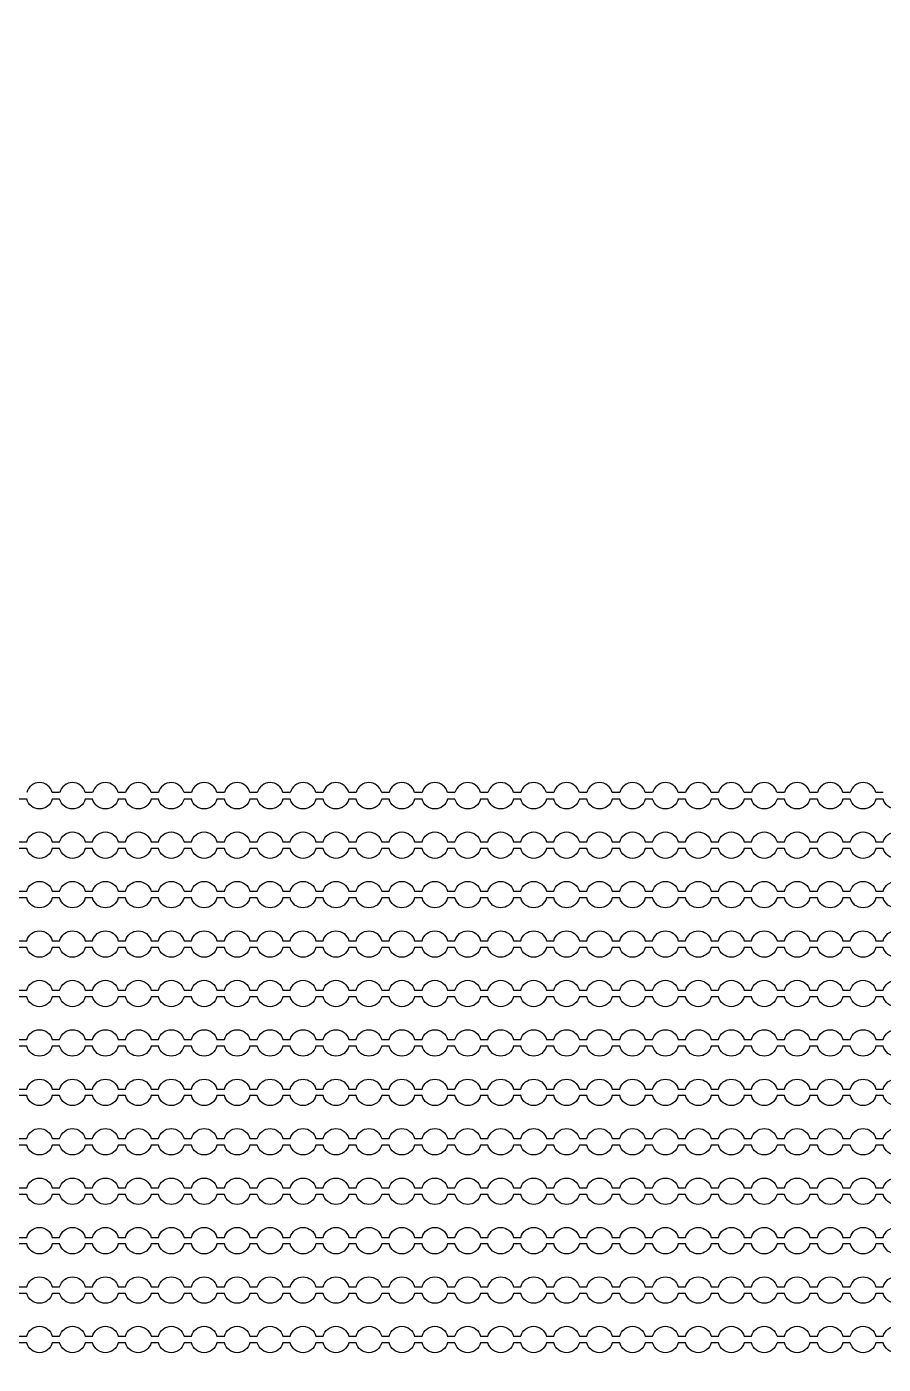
# Model space of a CAD drawing. Extents: x 4056 to 105656, y 4120 to 105720.
# Drawn here: x 62908 to 64208, y 58971 to 61001 of the extents above; entities that cross this region are included whole.
import ezdxf

# ---------------------------------------------------------------- set-up
doc = ezdxf.new("R2010")
doc.units = 13
doc.header["$MEASUREMENT"] = 0
doc.layers.add('Main Layer', color=7, linetype='Continuous', lineweight=0)

msp = doc.modelspace()

# ---------------------------------------------------------------- linework, layer by layer
for p, q in [((62957.7, 59838.9), (62946.5, 59838.9)), ((63007.7, 59838.9), (62996.5, 59838.9)), ((63057.7, 59838.9), (63046.5, 59838.9)), ((63107.7, 59838.9), (63096.5, 59838.9)), ((63157.7, 59838.9), (63146.5, 59838.9)), ((63207.7, 59838.9), (63196.5, 59838.9)), ((63257.7, 59838.9), (63246.5, 59838.9)), ((63307.7, 59838.9), (63296.5, 59838.9)), ((63357.7, 59838.9), (63346.5, 59838.9)), ((63407.7, 59838.9), (63396.5, 59838.9)), ((63457.7, 59838.9), (63446.5, 59838.9)), ((63507.7, 59838.9), (63496.5, 59838.9)), ((63557.7, 59838.9), (63546.5, 59838.9)), ((63607.7, 59838.9), (63596.5, 59838.9)), ((63657.7, 59838.9), (63646.5, 59838.9)), ((63707.7, 59838.9), (63696.5, 59838.9)), ((63757.7, 59838.9), (63746.5, 59838.9)), ((63807.7, 59838.9), (63796.5, 59838.9)), ((63857.7, 59838.9), (63846.5, 59838.9)), ((63907.7, 59838.9), (63896.5, 59838.9)), ((63957.7, 59838.9), (63946.5, 59838.9)), ((64007.7, 59838.9), (63996.5, 59838.9)), ((64057.7, 59838.9), (64046.5, 59838.9)), ((64107.7, 59838.9), (64096.5, 59838.9)), ((64157.7, 59838.9), (64146.5, 59838.9)), ((64207.7, 59838.9), (64196.5, 59838.9))]:
    msp.add_line(p, q)
for points in [[(64246.5, 59828.9, -0.774597), (64207.7, 59828.9), (64196.5, 59828.9, -0.774597), (64157.7, 59828.9), (64146.5, 59828.9, -0.774597), (64107.7, 59828.9), (64096.5, 59828.9, -0.774597), (64057.7, 59828.9), (64046.5, 59828.9, -0.774597), (64007.7, 59828.9), (63996.5, 59828.9, -0.774597), (63957.7, 59828.9), (63946.5, 59828.9, -0.774597), (63907.7, 59828.9), (63896.5, 59828.9, -0.774597), (63857.7, 59828.9), (63846.5, 59828.9, -0.774597), (63807.7, 59828.9), (63796.5, 59828.9, -0.774597), (63757.7, 59828.9), (63746.5, 59828.9, -0.774597), (63707.7, 59828.9), (63696.5, 59828.9, -0.774597), (63657.7, 59828.9), (63646.5, 59828.9, -0.774597), (63607.7, 59828.9), (63596.5, 59828.9, -0.774597), (63557.7, 59828.9), (63546.5, 59828.9, -0.774597), (63507.7, 59828.9), (63496.5, 59828.9, -0.774597), (63457.7, 59828.9), (63446.5, 59828.9, -0.774597), (63407.7, 59828.9), (63396.5, 59828.9, -0.774597), (63357.7, 59828.9), (63346.5, 59828.9, -0.774597), (63307.7, 59828.9), (63296.5, 59828.9, -0.774597), (63257.7, 59828.9), (63246.5, 59828.9, -0.774597), (63207.7, 59828.9), (63196.5, 59828.9, -0.774597), (63157.7, 59828.9), (63146.5, 59828.9, -0.774597), (63107.7, 59828.9), (63096.5, 59828.9, -0.774597), (63057.7, 59828.9), (63046.5, 59828.9, -0.774597), (63007.7, 59828.9), (62996.5, 59828.9, -0.774597), (62957.7, 59828.9), (62946.5, 59828.9, -0.774597), (62907.7, 59828.9), (62896.5, 59828.9, -0.774597)], [(62896.5, 59763.9), (62907.7, 59763.9, -0.774597), (62946.5, 59763.9), (62957.7, 59763.9, -0.774597), (62996.5, 59763.9), (63007.7, 59763.9, -0.774597), (63046.5, 59763.9), (63057.7, 59763.9, -0.774597), (63096.5, 59763.9), (63107.7, 59763.9, -0.774597), (63146.5, 59763.9), (63157.7, 59763.9, -0.774597), (63196.5, 59763.9), (63207.7, 59763.9, -0.774597), (63246.5, 59763.9), (63257.7, 59763.9, -0.774597), (63296.5, 59763.9), (63307.7, 59763.9, -0.774597), (63346.5, 59763.9), (63357.7, 59763.9, -0.774597), (63396.5, 59763.9), (63407.7, 59763.9, -0.774597), (63446.5, 59763.9), (63457.7, 59763.9, -0.774597), (63496.5, 59763.9), (63507.7, 59763.9, -0.774597), (63546.5, 59763.9), (63557.7, 59763.9, -0.774597), (63596.5, 59763.9), (63607.7, 59763.9, -0.774597), (63646.5, 59763.9), (63657.7, 59763.9, -0.774597), (63696.5, 59763.9), (63707.7, 59763.9, -0.774597), (63746.5, 59763.9), (63757.7, 59763.9, -0.774597), (63796.5, 59763.9), (63807.7, 59763.9, -0.774597), (63846.5, 59763.9), (63857.7, 59763.9, -0.774597), (63896.5, 59763.9), (63907.7, 59763.9, -0.774597), (63946.5, 59763.9), (63957.7, 59763.9, -0.774597), (63996.5, 59763.9), (64007.7, 59763.9, -0.774597), (64046.5, 59763.9), (64057.7, 59763.9, -0.774597), (64096.5, 59763.9), (64107.7, 59763.9, -0.774597), (64146.5, 59763.9), (64157.7, 59763.9, -0.774597), (64196.5, 59763.9), (64207.7, 59763.9, -0.774597), (64246.5, 59763.9)], [(64246.5, 59753.9, -0.774597), (64207.7, 59753.9), (64196.5, 59753.9, -0.774597), (64157.7, 59753.9), (64146.5, 59753.9, -0.774597), (64107.7, 59753.9), (64096.5, 59753.9, -0.774597), (64057.7, 59753.9), (64046.5, 59753.9, -0.774597), (64007.7, 59753.9), (63996.5, 59753.9, -0.774597), (63957.7, 59753.9), (63946.5, 59753.9, -0.774597), (63907.7, 59753.9), (63896.5, 59753.9, -0.774597), (63857.7, 59753.9), (63846.5, 59753.9, -0.774597), (63807.7, 59753.9), (63796.5, 59753.9, -0.774597), (63757.7, 59753.9), (63746.5, 59753.9, -0.774597), (63707.7, 59753.9), (63696.5, 59753.9, -0.774597), (63657.7, 59753.9), (63646.5, 59753.9, -0.774597), (63607.7, 59753.9), (63596.5, 59753.9, -0.774597), (63557.7, 59753.9), (63546.5, 59753.9, -0.774597), (63507.7, 59753.9), (63496.5, 59753.9, -0.774597), (63457.7, 59753.9), (63446.5, 59753.9, -0.774597), (63407.7, 59753.9), (63396.5, 59753.9, -0.774597), (63357.7, 59753.9), (63346.5, 59753.9, -0.774597), (63307.7, 59753.9), (63296.5, 59753.9, -0.774597), (63257.7, 59753.9), (63246.5, 59753.9, -0.774597), (63207.7, 59753.9), (63196.5, 59753.9, -0.774597), (63157.7, 59753.9), (63146.5, 59753.9, -0.774597), (63107.7, 59753.9), (63096.5, 59753.9, -0.774597), (63057.7, 59753.9), (63046.5, 59753.9, -0.774597), (63007.7, 59753.9), (62996.5, 59753.9, -0.774597), (62957.7, 59753.9), (62946.5, 59753.9, -0.774597), (62907.7, 59753.9), (62896.5, 59753.9, -0.774597)], [(62896.5, 59688.9), (62907.7, 59688.9, -0.774597), (62946.5, 59688.9), (62957.7, 59688.9, -0.774597), (62996.5, 59688.9), (63007.7, 59688.9, -0.774597), (63046.5, 59688.9), (63057.7, 59688.9, -0.774597), (63096.5, 59688.9), (63107.7, 59688.9, -0.774597), (63146.5, 59688.9), (63157.7, 59688.9, -0.774597), (63196.5, 59688.9), (63207.7, 59688.9, -0.774597), (63246.5, 59688.9), (63257.7, 59688.9, -0.774597), (63296.5, 59688.9), (63307.7, 59688.9, -0.774597), (63346.5, 59688.9), (63357.7, 59688.9, -0.774597), (63396.5, 59688.9), (63407.7, 59688.9, -0.774597), (63446.5, 59688.9), (63457.7, 59688.9, -0.774597), (63496.5, 59688.9), (63507.7, 59688.9, -0.774597), (63546.5, 59688.9), (63557.7, 59688.9, -0.774597), (63596.5, 59688.9), (63607.7, 59688.9, -0.774597), (63646.5, 59688.9), (63657.7, 59688.9, -0.774597), (63696.5, 59688.9), (63707.7, 59688.9, -0.774597), (63746.5, 59688.9), (63757.7, 59688.9, -0.774597), (63796.5, 59688.9), (63807.7, 59688.9, -0.774597), (63846.5, 59688.9), (63857.7, 59688.9, -0.774597), (63896.5, 59688.9), (63907.7, 59688.9, -0.774597), (63946.5, 59688.9), (63957.7, 59688.9, -0.774597), (63996.5, 59688.9), (64007.7, 59688.9, -0.774597), (64046.5, 59688.9), (64057.7, 59688.9, -0.774597), (64096.5, 59688.9), (64107.7, 59688.9, -0.774597), (64146.5, 59688.9), (64157.7, 59688.9, -0.774597), (64196.5, 59688.9), (64207.7, 59688.9, -0.774597), (64246.5, 59688.9)], [(64246.5, 59678.9, -0.774597), (64207.7, 59678.9), (64196.5, 59678.9, -0.774597), (64157.7, 59678.9), (64146.5, 59678.9, -0.774597), (64107.7, 59678.9), (64096.5, 59678.9, -0.774597), (64057.7, 59678.9), (64046.5, 59678.9, -0.774597), (64007.7, 59678.9), (63996.5, 59678.9, -0.774597), (63957.7, 59678.9), (63946.5, 59678.9, -0.774597), (63907.7, 59678.9), (63896.5, 59678.9, -0.774597), (63857.7, 59678.9), (63846.5, 59678.9, -0.774597), (63807.7, 59678.9), (63796.5, 59678.9, -0.774597), (63757.7, 59678.9), (63746.5, 59678.9, -0.774597), (63707.7, 59678.9), (63696.5, 59678.9, -0.774597), (63657.7, 59678.9), (63646.5, 59678.9, -0.774597), (63607.7, 59678.9), (63596.5, 59678.9, -0.774597), (63557.7, 59678.9), (63546.5, 59678.9, -0.774597), (63507.7, 59678.9), (63496.5, 59678.9, -0.774597), (63457.7, 59678.9), (63446.5, 59678.9, -0.774597), (63407.7, 59678.9), (63396.5, 59678.9, -0.774597), (63357.7, 59678.9), (63346.5, 59678.9, -0.774597), (63307.7, 59678.9), (63296.5, 59678.9, -0.774597), (63257.7, 59678.9), (63246.5, 59678.9, -0.774597), (63207.7, 59678.9), (63196.5, 59678.9, -0.774597), (63157.7, 59678.9), (63146.5, 59678.9, -0.774597), (63107.7, 59678.9), (63096.5, 59678.9, -0.774597), (63057.7, 59678.9), (63046.5, 59678.9, -0.774597), (63007.7, 59678.9), (62996.5, 59678.9, -0.774597), (62957.7, 59678.9), (62946.5, 59678.9, -0.774597), (62907.7, 59678.9), (62896.5, 59678.9, -0.774597)], [(62896.5, 59613.9), (62907.7, 59613.9, -0.774597), (62946.5, 59613.9), (62957.7, 59613.9, -0.774597), (62996.5, 59613.9), (63007.7, 59613.9, -0.774597), (63046.5, 59613.9), (63057.7, 59613.9, -0.774597), (63096.5, 59613.9), (63107.7, 59613.9, -0.774597), (63146.5, 59613.9), (63157.7, 59613.9, -0.774597), (63196.5, 59613.9), (63207.7, 59613.9, -0.774597), (63246.5, 59613.9), (63257.7, 59613.9, -0.774597), (63296.5, 59613.9), (63307.7, 59613.9, -0.774597), (63346.5, 59613.9), (63357.7, 59613.9, -0.774597), (63396.5, 59613.9), (63407.7, 59613.9, -0.774597), (63446.5, 59613.9), (63457.7, 59613.9, -0.774597), (63496.5, 59613.9), (63507.7, 59613.9, -0.774597), (63546.5, 59613.9), (63557.7, 59613.9, -0.774597), (63596.5, 59613.9), (63607.7, 59613.9, -0.774597), (63646.5, 59613.9), (63657.7, 59613.9, -0.774597), (63696.5, 59613.9), (63707.7, 59613.9, -0.774597), (63746.5, 59613.9), (63757.7, 59613.9, -0.774597), (63796.5, 59613.9), (63807.7, 59613.9, -0.774597), (63846.5, 59613.9), (63857.7, 59613.9, -0.774597), (63896.5, 59613.9), (63907.7, 59613.9, -0.774597), (63946.5, 59613.9), (63957.7, 59613.9, -0.774597), (63996.5, 59613.9), (64007.7, 59613.9, -0.774597), (64046.5, 59613.9), (64057.7, 59613.9, -0.774597), (64096.5, 59613.9), (64107.7, 59613.9, -0.774597), (64146.5, 59613.9), (64157.7, 59613.9, -0.774597), (64196.5, 59613.9), (64207.7, 59613.9, -0.774597), (64246.5, 59613.9)], [(64246.5, 59603.9, -0.774597), (64207.7, 59603.9), (64196.5, 59603.9, -0.774597), (64157.7, 59603.9), (64146.5, 59603.9, -0.774597), (64107.7, 59603.9), (64096.5, 59603.9, -0.774597), (64057.7, 59603.9), (64046.5, 59603.9, -0.774597), (64007.7, 59603.9), (63996.5, 59603.9, -0.774597), (63957.7, 59603.9), (63946.5, 59603.9, -0.774597), (63907.7, 59603.9), (63896.5, 59603.9, -0.774597), (63857.7, 59603.9), (63846.5, 59603.9, -0.774597), (63807.7, 59603.9), (63796.5, 59603.9, -0.774597), (63757.7, 59603.9), (63746.5, 59603.9, -0.774597), (63707.7, 59603.9), (63696.5, 59603.9, -0.774597), (63657.7, 59603.9), (63646.5, 59603.9, -0.774597), (63607.7, 59603.9), (63596.5, 59603.9, -0.774597), (63557.7, 59603.9), (63546.5, 59603.9, -0.774597), (63507.7, 59603.9), (63496.5, 59603.9, -0.774597), (63457.7, 59603.9), (63446.5, 59603.9, -0.774597), (63407.7, 59603.9), (63396.5, 59603.9, -0.774597), (63357.7, 59603.9), (63346.5, 59603.9, -0.774597), (63307.7, 59603.9), (63296.5, 59603.9, -0.774597), (63257.7, 59603.9), (63246.5, 59603.9, -0.774597), (63207.7, 59603.9), (63196.5, 59603.9, -0.774597), (63157.7, 59603.9), (63146.5, 59603.9, -0.774597), (63107.7, 59603.9), (63096.5, 59603.9, -0.774597), (63057.7, 59603.9), (63046.5, 59603.9, -0.774597), (63007.7, 59603.9), (62996.5, 59603.9, -0.774597), (62957.7, 59603.9), (62946.5, 59603.9, -0.774597), (62907.7, 59603.9), (62896.5, 59603.9, -0.774597)], [(62896.5, 59538.9), (62907.7, 59538.9, -0.774597), (62946.5, 59538.9), (62957.7, 59538.9, -0.774597), (62996.5, 59538.9), (63007.7, 59538.9, -0.774597), (63046.5, 59538.9), (63057.7, 59538.9, -0.774597), (63096.5, 59538.9), (63107.7, 59538.9, -0.774597), (63146.5, 59538.9), (63157.7, 59538.9, -0.774597), (63196.5, 59538.9), (63207.7, 59538.9, -0.774597), (63246.5, 59538.9), (63257.7, 59538.9, -0.774597), (63296.5, 59538.9), (63307.7, 59538.9, -0.774597), (63346.5, 59538.9), (63357.7, 59538.9, -0.774597), (63396.5, 59538.9), (63407.7, 59538.9, -0.774597), (63446.5, 59538.9), (63457.7, 59538.9, -0.774597), (63496.5, 59538.9), (63507.7, 59538.9, -0.774597), (63546.5, 59538.9), (63557.7, 59538.9, -0.774597), (63596.5, 59538.9), (63607.7, 59538.9, -0.774597), (63646.5, 59538.9), (63657.7, 59538.9, -0.774597), (63696.5, 59538.9), (63707.7, 59538.9, -0.774597), (63746.5, 59538.9), (63757.7, 59538.9, -0.774597), (63796.5, 59538.9), (63807.7, 59538.9, -0.774597), (63846.5, 59538.9), (63857.7, 59538.9, -0.774597), (63896.5, 59538.9), (63907.7, 59538.9, -0.774597), (63946.5, 59538.9), (63957.7, 59538.9, -0.774597), (63996.5, 59538.9), (64007.7, 59538.9, -0.774597), (64046.5, 59538.9), (64057.7, 59538.9, -0.774597), (64096.5, 59538.9), (64107.7, 59538.9, -0.774597), (64146.5, 59538.9), (64157.7, 59538.9, -0.774597), (64196.5, 59538.9), (64207.7, 59538.9, -0.774597), (64246.5, 59538.9)], [(64246.5, 59528.9, -0.774597), (64207.7, 59528.9), (64196.5, 59528.9, -0.774597), (64157.7, 59528.9), (64146.5, 59528.9, -0.774597), (64107.7, 59528.9), (64096.5, 59528.9, -0.774597), (64057.7, 59528.9), (64046.5, 59528.9, -0.774597), (64007.7, 59528.9), (63996.5, 59528.9, -0.774597), (63957.7, 59528.9), (63946.5, 59528.9, -0.774597), (63907.7, 59528.9), (63896.5, 59528.9, -0.774597), (63857.7, 59528.9), (63846.5, 59528.9, -0.774597), (63807.7, 59528.9), (63796.5, 59528.9, -0.774597), (63757.7, 59528.9), (63746.5, 59528.9, -0.774597), (63707.7, 59528.9), (63696.5, 59528.9, -0.774597), (63657.7, 59528.9), (63646.5, 59528.9, -0.774597), (63607.7, 59528.9), (63596.5, 59528.9, -0.774597), (63557.7, 59528.9), (63546.5, 59528.9, -0.774597), (63507.7, 59528.9), (63496.5, 59528.9, -0.774597), (63457.7, 59528.9), (63446.5, 59528.9, -0.774597), (63407.7, 59528.9), (63396.5, 59528.9, -0.774597), (63357.7, 59528.9), (63346.5, 59528.9, -0.774597), (63307.7, 59528.9), (63296.5, 59528.9, -0.774597), (63257.7, 59528.9), (63246.5, 59528.9, -0.774597), (63207.7, 59528.9), (63196.5, 59528.9, -0.774597), (63157.7, 59528.9), (63146.5, 59528.9, -0.774597), (63107.7, 59528.9), (63096.5, 59528.9, -0.774597), (63057.7, 59528.9), (63046.5, 59528.9, -0.774597), (63007.7, 59528.9), (62996.5, 59528.9, -0.774597), (62957.7, 59528.9), (62946.5, 59528.9, -0.774597), (62907.7, 59528.9), (62896.5, 59528.9, -0.774597)], [(62896.5, 59463.9), (62907.7, 59463.9, -0.774597), (62946.5, 59463.9), (62957.7, 59463.9, -0.774597), (62996.5, 59463.9), (63007.7, 59463.9, -0.774597), (63046.5, 59463.9), (63057.7, 59463.9, -0.774597), (63096.5, 59463.9), (63107.7, 59463.9, -0.774597), (63146.5, 59463.9), (63157.7, 59463.9, -0.774597), (63196.5, 59463.9), (63207.7, 59463.9, -0.774597), (63246.5, 59463.9), (63257.7, 59463.9, -0.774597), (63296.5, 59463.9), (63307.7, 59463.9, -0.774597), (63346.5, 59463.9), (63357.7, 59463.9, -0.774597), (63396.5, 59463.9), (63407.7, 59463.9, -0.774597), (63446.5, 59463.9), (63457.7, 59463.9, -0.774597), (63496.5, 59463.9), (63507.7, 59463.9, -0.774597), (63546.5, 59463.9), (63557.7, 59463.9, -0.774597), (63596.5, 59463.9), (63607.7, 59463.9, -0.774597), (63646.5, 59463.9), (63657.7, 59463.9, -0.774597), (63696.5, 59463.9), (63707.7, 59463.9, -0.774597), (63746.5, 59463.9), (63757.7, 59463.9, -0.774597), (63796.5, 59463.9), (63807.7, 59463.9, -0.774597), (63846.5, 59463.9), (63857.7, 59463.9, -0.774597), (63896.5, 59463.9), (63907.7, 59463.9, -0.774597), (63946.5, 59463.9), (63957.7, 59463.9, -0.774597), (63996.5, 59463.9), (64007.7, 59463.9, -0.774597), (64046.5, 59463.9), (64057.7, 59463.9, -0.774597), (64096.5, 59463.9), (64107.7, 59463.9, -0.774597), (64146.5, 59463.9), (64157.7, 59463.9, -0.774597), (64196.5, 59463.9), (64207.7, 59463.9, -0.774597), (64246.5, 59463.9)], [(64246.5, 59453.9, -0.774597), (64207.7, 59453.9), (64196.5, 59453.9, -0.774597), (64157.7, 59453.9), (64146.5, 59453.9, -0.774597), (64107.7, 59453.9), (64096.5, 59453.9, -0.774597), (64057.7, 59453.9), (64046.5, 59453.9, -0.774597), (64007.7, 59453.9), (63996.5, 59453.9, -0.774597), (63957.7, 59453.9), (63946.5, 59453.9, -0.774597), (63907.7, 59453.9), (63896.5, 59453.9, -0.774597), (63857.7, 59453.9), (63846.5, 59453.9, -0.774597), (63807.7, 59453.9), (63796.5, 59453.9, -0.774597), (63757.7, 59453.9), (63746.5, 59453.9, -0.774597), (63707.7, 59453.9), (63696.5, 59453.9, -0.774597), (63657.7, 59453.9), (63646.5, 59453.9, -0.774597), (63607.7, 59453.9), (63596.5, 59453.9, -0.774597), (63557.7, 59453.9), (63546.5, 59453.9, -0.774597), (63507.7, 59453.9), (63496.5, 59453.9, -0.774597), (63457.7, 59453.9), (63446.5, 59453.9, -0.774597), (63407.7, 59453.9), (63396.5, 59453.9, -0.774597), (63357.7, 59453.9), (63346.5, 59453.9, -0.774597), (63307.7, 59453.9), (63296.5, 59453.9, -0.774597), (63257.7, 59453.9), (63246.5, 59453.9, -0.774597), (63207.7, 59453.9), (63196.5, 59453.9, -0.774597), (63157.7, 59453.9), (63146.5, 59453.9, -0.774597), (63107.7, 59453.9), (63096.5, 59453.9, -0.774597), (63057.7, 59453.9), (63046.5, 59453.9, -0.774597), (63007.7, 59453.9), (62996.5, 59453.9, -0.774597), (62957.7, 59453.9), (62946.5, 59453.9, -0.774597), (62907.7, 59453.9), (62896.5, 59453.9, -0.774597)], [(62896.5, 59388.9), (62907.7, 59388.9, -0.774597), (62946.5, 59388.9), (62957.7, 59388.9, -0.774597), (62996.5, 59388.9), (63007.7, 59388.9, -0.774597), (63046.5, 59388.9), (63057.7, 59388.9, -0.774597), (63096.5, 59388.9), (63107.7, 59388.9, -0.774597), (63146.5, 59388.9), (63157.7, 59388.9, -0.774597), (63196.5, 59388.9), (63207.7, 59388.9, -0.774597), (63246.5, 59388.9), (63257.7, 59388.9, -0.774597), (63296.5, 59388.9), (63307.7, 59388.9, -0.774597), (63346.5, 59388.9), (63357.7, 59388.9, -0.774597), (63396.5, 59388.9), (63407.7, 59388.9, -0.774597), (63446.5, 59388.9), (63457.7, 59388.9, -0.774597), (63496.5, 59388.9), (63507.7, 59388.9, -0.774597), (63546.5, 59388.9), (63557.7, 59388.9, -0.774597), (63596.5, 59388.9), (63607.7, 59388.9, -0.774597), (63646.5, 59388.9), (63657.7, 59388.9, -0.774597), (63696.5, 59388.9), (63707.7, 59388.9, -0.774597), (63746.5, 59388.9), (63757.7, 59388.9, -0.774597), (63796.5, 59388.9), (63807.7, 59388.9, -0.774597), (63846.5, 59388.9), (63857.7, 59388.9, -0.774597), (63896.5, 59388.9), (63907.7, 59388.9, -0.774597), (63946.5, 59388.9), (63957.7, 59388.9, -0.774597), (63996.5, 59388.9), (64007.7, 59388.9, -0.774597), (64046.5, 59388.9), (64057.7, 59388.9, -0.774597), (64096.5, 59388.9), (64107.7, 59388.9, -0.774597), (64146.5, 59388.9), (64157.7, 59388.9, -0.774597), (64196.5, 59388.9), (64207.7, 59388.9, -0.774597), (64246.5, 59388.9)], [(64246.5, 59378.9, -0.774597), (64207.7, 59378.9), (64196.5, 59378.9, -0.774597), (64157.7, 59378.9), (64146.5, 59378.9, -0.774597), (64107.7, 59378.9), (64096.5, 59378.9, -0.774597), (64057.7, 59378.9), (64046.5, 59378.9, -0.774597), (64007.7, 59378.9), (63996.5, 59378.9, -0.774597), (63957.7, 59378.9), (63946.5, 59378.9, -0.774597), (63907.7, 59378.9), (63896.5, 59378.9, -0.774597), (63857.7, 59378.9), (63846.5, 59378.9, -0.774597), (63807.7, 59378.9), (63796.5, 59378.9, -0.774597), (63757.7, 59378.9), (63746.5, 59378.9, -0.774597), (63707.7, 59378.9), (63696.5, 59378.9, -0.774597), (63657.7, 59378.9), (63646.5, 59378.9, -0.774597), (63607.7, 59378.9), (63596.5, 59378.9, -0.774597), (63557.7, 59378.9), (63546.5, 59378.9, -0.774597), (63507.7, 59378.9), (63496.5, 59378.9, -0.774597), (63457.7, 59378.9), (63446.5, 59378.9, -0.774597), (63407.7, 59378.9), (63396.5, 59378.9, -0.774597), (63357.7, 59378.9), (63346.5, 59378.9, -0.774597), (63307.7, 59378.9), (63296.5, 59378.9, -0.774597), (63257.7, 59378.9), (63246.5, 59378.9, -0.774597), (63207.7, 59378.9), (63196.5, 59378.9, -0.774597), (63157.7, 59378.9), (63146.5, 59378.9, -0.774597), (63107.7, 59378.9), (63096.5, 59378.9, -0.774597), (63057.7, 59378.9), (63046.5, 59378.9, -0.774597), (63007.7, 59378.9), (62996.5, 59378.9, -0.774597), (62957.7, 59378.9), (62946.5, 59378.9, -0.774597), (62907.7, 59378.9), (62896.5, 59378.9, -0.774597)], [(62896.5, 59313.9), (62907.7, 59313.9, -0.774597), (62946.5, 59313.9), (62957.7, 59313.9, -0.774597), (62996.5, 59313.9), (63007.7, 59313.9, -0.774597), (63046.5, 59313.9), (63057.7, 59313.9, -0.774597), (63096.5, 59313.9), (63107.7, 59313.9, -0.774597), (63146.5, 59313.9), (63157.7, 59313.9, -0.774597), (63196.5, 59313.9), (63207.7, 59313.9, -0.774597), (63246.5, 59313.9), (63257.7, 59313.9, -0.774597), (63296.5, 59313.9), (63307.7, 59313.9, -0.774597), (63346.5, 59313.9), (63357.7, 59313.9, -0.774597), (63396.5, 59313.9), (63407.7, 59313.9, -0.774597), (63446.5, 59313.9), (63457.7, 59313.9, -0.774597), (63496.5, 59313.9), (63507.7, 59313.9, -0.774597), (63546.5, 59313.9), (63557.7, 59313.9, -0.774597), (63596.5, 59313.9), (63607.7, 59313.9, -0.774597), (63646.5, 59313.9), (63657.7, 59313.9, -0.774597), (63696.5, 59313.9), (63707.7, 59313.9, -0.774597), (63746.5, 59313.9), (63757.7, 59313.9, -0.774597), (63796.5, 59313.9), (63807.7, 59313.9, -0.774597), (63846.5, 59313.9), (63857.7, 59313.9, -0.774597), (63896.5, 59313.9), (63907.7, 59313.9, -0.774597), (63946.5, 59313.9), (63957.7, 59313.9, -0.774597), (63996.5, 59313.9), (64007.7, 59313.9, -0.774597), (64046.5, 59313.9), (64057.7, 59313.9, -0.774597), (64096.5, 59313.9), (64107.7, 59313.9, -0.774597), (64146.5, 59313.9), (64157.7, 59313.9, -0.774597), (64196.5, 59313.9), (64207.7, 59313.9, -0.774597), (64246.5, 59313.9)], [(64246.5, 59303.9, -0.774597), (64207.7, 59303.9), (64196.5, 59303.9, -0.774597), (64157.7, 59303.9), (64146.5, 59303.9, -0.774597), (64107.7, 59303.9), (64096.5, 59303.9, -0.774597), (64057.7, 59303.9), (64046.5, 59303.9, -0.774597), (64007.7, 59303.9), (63996.5, 59303.9, -0.774597), (63957.7, 59303.9), (63946.5, 59303.9, -0.774597), (63907.7, 59303.9), (63896.5, 59303.9, -0.774597), (63857.7, 59303.9), (63846.5, 59303.9, -0.774597), (63807.7, 59303.9), (63796.5, 59303.9, -0.774597), (63757.7, 59303.9), (63746.5, 59303.9, -0.774597), (63707.7, 59303.9), (63696.5, 59303.9, -0.774597), (63657.7, 59303.9), (63646.5, 59303.9, -0.774597), (63607.7, 59303.9), (63596.5, 59303.9, -0.774597), (63557.7, 59303.9), (63546.5, 59303.9, -0.774597), (63507.7, 59303.9), (63496.5, 59303.9, -0.774597), (63457.7, 59303.9), (63446.5, 59303.9, -0.774597), (63407.7, 59303.9), (63396.5, 59303.9, -0.774597), (63357.7, 59303.9), (63346.5, 59303.9, -0.774597), (63307.7, 59303.9), (63296.5, 59303.9, -0.774597), (63257.7, 59303.9), (63246.5, 59303.9, -0.774597), (63207.7, 59303.9), (63196.5, 59303.9, -0.774597), (63157.7, 59303.9), (63146.5, 59303.9, -0.774597), (63107.7, 59303.9), (63096.5, 59303.9, -0.774597), (63057.7, 59303.9), (63046.5, 59303.9, -0.774597), (63007.7, 59303.9), (62996.5, 59303.9, -0.774597), (62957.7, 59303.9), (62946.5, 59303.9, -0.774597), (62907.7, 59303.9), (62896.5, 59303.9, -0.774597)], [(62896.5, 59238.9), (62907.7, 59238.9, -0.774597), (62946.5, 59238.9), (62957.7, 59238.9, -0.774597), (62996.5, 59238.9), (63007.7, 59238.9, -0.774597), (63046.5, 59238.9), (63057.7, 59238.9, -0.774597), (63096.5, 59238.9), (63107.7, 59238.9, -0.774597), (63146.5, 59238.9), (63157.7, 59238.9, -0.774597), (63196.5, 59238.9), (63207.7, 59238.9, -0.774597), (63246.5, 59238.9), (63257.7, 59238.9, -0.774597), (63296.5, 59238.9), (63307.7, 59238.9, -0.774597), (63346.5, 59238.9), (63357.7, 59238.9, -0.774597), (63396.5, 59238.9), (63407.7, 59238.9, -0.774597), (63446.5, 59238.9), (63457.7, 59238.9, -0.774597), (63496.5, 59238.9), (63507.7, 59238.9, -0.774597), (63546.5, 59238.9), (63557.7, 59238.9, -0.774597), (63596.5, 59238.9), (63607.7, 59238.9, -0.774597), (63646.5, 59238.9), (63657.7, 59238.9, -0.774597), (63696.5, 59238.9), (63707.7, 59238.9, -0.774597), (63746.5, 59238.9), (63757.7, 59238.9, -0.774597), (63796.5, 59238.9), (63807.7, 59238.9, -0.774597), (63846.5, 59238.9), (63857.7, 59238.9, -0.774597), (63896.5, 59238.9), (63907.7, 59238.9, -0.774597), (63946.5, 59238.9), (63957.7, 59238.9, -0.774597), (63996.5, 59238.9), (64007.7, 59238.9, -0.774597), (64046.5, 59238.9), (64057.7, 59238.9, -0.774597), (64096.5, 59238.9), (64107.7, 59238.9, -0.774597), (64146.5, 59238.9), (64157.7, 59238.9, -0.774597), (64196.5, 59238.9), (64207.7, 59238.9, -0.774597), (64246.5, 59238.9)], [(64246.5, 59228.9, -0.774597), (64207.7, 59228.9), (64196.5, 59228.9, -0.774597), (64157.7, 59228.9), (64146.5, 59228.9, -0.774597), (64107.7, 59228.9), (64096.5, 59228.9, -0.774597), (64057.7, 59228.9), (64046.5, 59228.9, -0.774597), (64007.7, 59228.9), (63996.5, 59228.9, -0.774597), (63957.7, 59228.9), (63946.5, 59228.9, -0.774597), (63907.7, 59228.9), (63896.5, 59228.9, -0.774597), (63857.7, 59228.9), (63846.5, 59228.9, -0.774597), (63807.7, 59228.9), (63796.5, 59228.9, -0.774597), (63757.7, 59228.9), (63746.5, 59228.9, -0.774597), (63707.7, 59228.9), (63696.5, 59228.9, -0.774597), (63657.7, 59228.9), (63646.5, 59228.9, -0.774597), (63607.7, 59228.9), (63596.5, 59228.9, -0.774597), (63557.7, 59228.9), (63546.5, 59228.9, -0.774597), (63507.7, 59228.9), (63496.5, 59228.9, -0.774597), (63457.7, 59228.9), (63446.5, 59228.9, -0.774597), (63407.7, 59228.9), (63396.5, 59228.9, -0.774597), (63357.7, 59228.9), (63346.5, 59228.9, -0.774597), (63307.7, 59228.9), (63296.5, 59228.9, -0.774597), (63257.7, 59228.9), (63246.5, 59228.9, -0.774597), (63207.7, 59228.9), (63196.5, 59228.9, -0.774597), (63157.7, 59228.9), (63146.5, 59228.9, -0.774597), (63107.7, 59228.9), (63096.5, 59228.9, -0.774597), (63057.7, 59228.9), (63046.5, 59228.9, -0.774597), (63007.7, 59228.9), (62996.5, 59228.9, -0.774597), (62957.7, 59228.9), (62946.5, 59228.9, -0.774597), (62907.7, 59228.9), (62896.5, 59228.9, -0.774597)], [(62896.5, 59163.9), (62907.7, 59163.9, -0.774597), (62946.5, 59163.9), (62957.7, 59163.9, -0.774597), (62996.5, 59163.9), (63007.7, 59163.9, -0.774597), (63046.5, 59163.9), (63057.7, 59163.9, -0.774597), (63096.5, 59163.9), (63107.7, 59163.9, -0.774597), (63146.5, 59163.9), (63157.7, 59163.9, -0.774597), (63196.5, 59163.9), (63207.7, 59163.9, -0.774597), (63246.5, 59163.9), (63257.7, 59163.9, -0.774597), (63296.5, 59163.9), (63307.7, 59163.9, -0.774597), (63346.5, 59163.9), (63357.7, 59163.9, -0.774597), (63396.5, 59163.9), (63407.7, 59163.9, -0.774597), (63446.5, 59163.9), (63457.7, 59163.9, -0.774597), (63496.5, 59163.9), (63507.7, 59163.9, -0.774597), (63546.5, 59163.9), (63557.7, 59163.9, -0.774597), (63596.5, 59163.9), (63607.7, 59163.9, -0.774597), (63646.5, 59163.9), (63657.7, 59163.9, -0.774597), (63696.5, 59163.9), (63707.7, 59163.9, -0.774597), (63746.5, 59163.9), (63757.7, 59163.9, -0.774597), (63796.5, 59163.9), (63807.7, 59163.9, -0.774597), (63846.5, 59163.9), (63857.7, 59163.9, -0.774597), (63896.5, 59163.9), (63907.7, 59163.9, -0.774597), (63946.5, 59163.9), (63957.7, 59163.9, -0.774597), (63996.5, 59163.9), (64007.7, 59163.9, -0.774597), (64046.5, 59163.9), (64057.7, 59163.9, -0.774597), (64096.5, 59163.9), (64107.7, 59163.9, -0.774597), (64146.5, 59163.9), (64157.7, 59163.9, -0.774597), (64196.5, 59163.9), (64207.7, 59163.9, -0.774597), (64246.5, 59163.9)], [(64246.5, 59153.9, -0.774597), (64207.7, 59153.9), (64196.5, 59153.9, -0.774597), (64157.7, 59153.9), (64146.5, 59153.9, -0.774597), (64107.7, 59153.9), (64096.5, 59153.9, -0.774597), (64057.7, 59153.9), (64046.5, 59153.9, -0.774597), (64007.7, 59153.9), (63996.5, 59153.9, -0.774597), (63957.7, 59153.9), (63946.5, 59153.9, -0.774597), (63907.7, 59153.9), (63896.5, 59153.9, -0.774597), (63857.7, 59153.9), (63846.5, 59153.9, -0.774597), (63807.7, 59153.9), (63796.5, 59153.9, -0.774597), (63757.7, 59153.9), (63746.5, 59153.9, -0.774597), (63707.7, 59153.9), (63696.5, 59153.9, -0.774597), (63657.7, 59153.9), (63646.5, 59153.9, -0.774597), (63607.7, 59153.9), (63596.5, 59153.9, -0.774597), (63557.7, 59153.9), (63546.5, 59153.9, -0.774597), (63507.7, 59153.9), (63496.5, 59153.9, -0.774597), (63457.7, 59153.9), (63446.5, 59153.9, -0.774597), (63407.7, 59153.9), (63396.5, 59153.9, -0.774597), (63357.7, 59153.9), (63346.5, 59153.9, -0.774597), (63307.7, 59153.9), (63296.5, 59153.9, -0.774597), (63257.7, 59153.9), (63246.5, 59153.9, -0.774597), (63207.7, 59153.9), (63196.5, 59153.9, -0.774597), (63157.7, 59153.9), (63146.5, 59153.9, -0.774597), (63107.7, 59153.9), (63096.5, 59153.9, -0.774597), (63057.7, 59153.9), (63046.5, 59153.9, -0.774597), (63007.7, 59153.9), (62996.5, 59153.9, -0.774597), (62957.7, 59153.9), (62946.5, 59153.9, -0.774597), (62907.7, 59153.9), (62896.5, 59153.9, -0.774597)], [(62896.5, 59088.9), (62907.7, 59088.9, -0.774597), (62946.5, 59088.9), (62957.7, 59088.9, -0.774597), (62996.5, 59088.9), (63007.7, 59088.9, -0.774597), (63046.5, 59088.9), (63057.7, 59088.9, -0.774597), (63096.5, 59088.9), (63107.7, 59088.9, -0.774597), (63146.5, 59088.9), (63157.7, 59088.9, -0.774597), (63196.5, 59088.9), (63207.7, 59088.9, -0.774597), (63246.5, 59088.9), (63257.7, 59088.9, -0.774597), (63296.5, 59088.9), (63307.7, 59088.9, -0.774597), (63346.5, 59088.9), (63357.7, 59088.9, -0.774597), (63396.5, 59088.9), (63407.7, 59088.9, -0.774597), (63446.5, 59088.9), (63457.7, 59088.9, -0.774597), (63496.5, 59088.9), (63507.7, 59088.9, -0.774597), (63546.5, 59088.9), (63557.7, 59088.9, -0.774597), (63596.5, 59088.9), (63607.7, 59088.9, -0.774597), (63646.5, 59088.9), (63657.7, 59088.9, -0.774597), (63696.5, 59088.9), (63707.7, 59088.9, -0.774597), (63746.5, 59088.9), (63757.7, 59088.9, -0.774597), (63796.5, 59088.9), (63807.7, 59088.9, -0.774597), (63846.5, 59088.9), (63857.7, 59088.9, -0.774597), (63896.5, 59088.9), (63907.7, 59088.9, -0.774597), (63946.5, 59088.9), (63957.7, 59088.9, -0.774597), (63996.5, 59088.9), (64007.7, 59088.9, -0.774597), (64046.5, 59088.9), (64057.7, 59088.9, -0.774597), (64096.5, 59088.9), (64107.7, 59088.9, -0.774597), (64146.5, 59088.9), (64157.7, 59088.9, -0.774597), (64196.5, 59088.9), (64207.7, 59088.9, -0.774597), (64246.5, 59088.9)], [(64246.5, 59078.9, -0.774597), (64207.7, 59078.9), (64196.5, 59078.9, -0.774597), (64157.7, 59078.9), (64146.5, 59078.9, -0.774597), (64107.7, 59078.9), (64096.5, 59078.9, -0.774597), (64057.7, 59078.9), (64046.5, 59078.9, -0.774597), (64007.7, 59078.9), (63996.5, 59078.9, -0.774597), (63957.7, 59078.9), (63946.5, 59078.9, -0.774597), (63907.7, 59078.9), (63896.5, 59078.9, -0.774597), (63857.7, 59078.9), (63846.5, 59078.9, -0.774597), (63807.7, 59078.9), (63796.5, 59078.9, -0.774597), (63757.7, 59078.9), (63746.5, 59078.9, -0.774597), (63707.7, 59078.9), (63696.5, 59078.9, -0.774597), (63657.7, 59078.9), (63646.5, 59078.9, -0.774597), (63607.7, 59078.9), (63596.5, 59078.9, -0.774597), (63557.7, 59078.9), (63546.5, 59078.9, -0.774597), (63507.7, 59078.9), (63496.5, 59078.9, -0.774597), (63457.7, 59078.9), (63446.5, 59078.9, -0.774597), (63407.7, 59078.9), (63396.5, 59078.9, -0.774597), (63357.7, 59078.9), (63346.5, 59078.9, -0.774597), (63307.7, 59078.9), (63296.5, 59078.9, -0.774597), (63257.7, 59078.9), (63246.5, 59078.9, -0.774597), (63207.7, 59078.9), (63196.5, 59078.9, -0.774597), (63157.7, 59078.9), (63146.5, 59078.9, -0.774597), (63107.7, 59078.9), (63096.5, 59078.9, -0.774597), (63057.7, 59078.9), (63046.5, 59078.9, -0.774597), (63007.7, 59078.9), (62996.5, 59078.9, -0.774597), (62957.7, 59078.9), (62946.5, 59078.9, -0.774597), (62907.7, 59078.9), (62896.5, 59078.9, -0.774597)], [(62896.5, 59013.9), (62907.7, 59013.9, -0.774597), (62946.5, 59013.9), (62957.7, 59013.9, -0.774597), (62996.5, 59013.9), (63007.7, 59013.9, -0.774597), (63046.5, 59013.9), (63057.7, 59013.9, -0.774597), (63096.5, 59013.9), (63107.7, 59013.9, -0.774597), (63146.5, 59013.9), (63157.7, 59013.9, -0.774597), (63196.5, 59013.9), (63207.7, 59013.9, -0.774597), (63246.5, 59013.9), (63257.7, 59013.9, -0.774597), (63296.5, 59013.9), (63307.7, 59013.9, -0.774597), (63346.5, 59013.9), (63357.7, 59013.9, -0.774597), (63396.5, 59013.9), (63407.7, 59013.9, -0.774597), (63446.5, 59013.9), (63457.7, 59013.9, -0.774597), (63496.5, 59013.9), (63507.7, 59013.9, -0.774597), (63546.5, 59013.9), (63557.7, 59013.9, -0.774597), (63596.5, 59013.9), (63607.7, 59013.9, -0.774597), (63646.5, 59013.9), (63657.7, 59013.9, -0.774597), (63696.5, 59013.9), (63707.7, 59013.9, -0.774597), (63746.5, 59013.9), (63757.7, 59013.9, -0.774597), (63796.5, 59013.9), (63807.7, 59013.9, -0.774597), (63846.5, 59013.9), (63857.7, 59013.9, -0.774597), (63896.5, 59013.9), (63907.7, 59013.9, -0.774597), (63946.5, 59013.9), (63957.7, 59013.9, -0.774597), (63996.5, 59013.9), (64007.7, 59013.9, -0.774597), (64046.5, 59013.9), (64057.7, 59013.9, -0.774597), (64096.5, 59013.9), (64107.7, 59013.9, -0.774597), (64146.5, 59013.9), (64157.7, 59013.9, -0.774597), (64196.5, 59013.9), (64207.7, 59013.9, -0.774597), (64246.5, 59013.9)], [(64246.5, 59003.9, -0.774597), (64207.7, 59003.9), (64196.5, 59003.9, -0.774597), (64157.7, 59003.9), (64146.5, 59003.9, -0.774597), (64107.7, 59003.9), (64096.5, 59003.9, -0.774597), (64057.7, 59003.9), (64046.5, 59003.9, -0.774597), (64007.7, 59003.9), (63996.5, 59003.9, -0.774597), (63957.7, 59003.9), (63946.5, 59003.9, -0.774597), (63907.7, 59003.9), (63896.5, 59003.9, -0.774597), (63857.7, 59003.9), (63846.5, 59003.9, -0.774597), (63807.7, 59003.9), (63796.5, 59003.9, -0.774597), (63757.7, 59003.9), (63746.5, 59003.9, -0.774597), (63707.7, 59003.9), (63696.5, 59003.9, -0.774597), (63657.7, 59003.9), (63646.5, 59003.9, -0.774597), (63607.7, 59003.9), (63596.5, 59003.9, -0.774597), (63557.7, 59003.9), (63546.5, 59003.9, -0.774597), (63507.7, 59003.9), (63496.5, 59003.9, -0.774597), (63457.7, 59003.9), (63446.5, 59003.9, -0.774597), (63407.7, 59003.9), (63396.5, 59003.9, -0.774597), (63357.7, 59003.9), (63346.5, 59003.9, -0.774597), (63307.7, 59003.9), (63296.5, 59003.9, -0.774597), (63257.7, 59003.9), (63246.5, 59003.9, -0.774597), (63207.7, 59003.9), (63196.5, 59003.9, -0.774597), (63157.7, 59003.9), (63146.5, 59003.9, -0.774597), (63107.7, 59003.9), (63096.5, 59003.9, -0.774597), (63057.7, 59003.9), (63046.5, 59003.9, -0.774597), (63007.7, 59003.9), (62996.5, 59003.9, -0.774597), (62957.7, 59003.9), (62946.5, 59003.9, -0.774597), (62907.7, 59003.9), (62896.5, 59003.9, -0.774597)]]:
    msp.add_lwpolyline(points, format="xyb")
for centre in [(62927.1, 59833.9), (62977.1, 59833.9), (63027.1, 59833.9), (63077.1, 59833.9), (63127.1, 59833.9), (63177.1, 59833.9), (63227.1, 59833.9), (63277.1, 59833.9), (63327.1, 59833.9), (63377.1, 59833.9), (63427.1, 59833.9), (63477.1, 59833.9), (63527.1, 59833.9), (63577.1, 59833.9), (63627.1, 59833.9), (63677.1, 59833.9), (63727.1, 59833.9), (63777.1, 59833.9), (63827.1, 59833.9), (63877.1, 59833.9), (63927.1, 59833.9), (63977.1, 59833.9), (64027.1, 59833.9), (64077.1, 59833.9), (64127.1, 59833.9), (64177.1, 59833.9)]:
    msp.add_arc(centre, 20, 14.4775, 165.5225)
at = {"layer": 'Main Layer'}
msp.add_circle((54856, 54920.5), 50800, dxfattribs=at)

doc.saveas('drawing.dxf')
